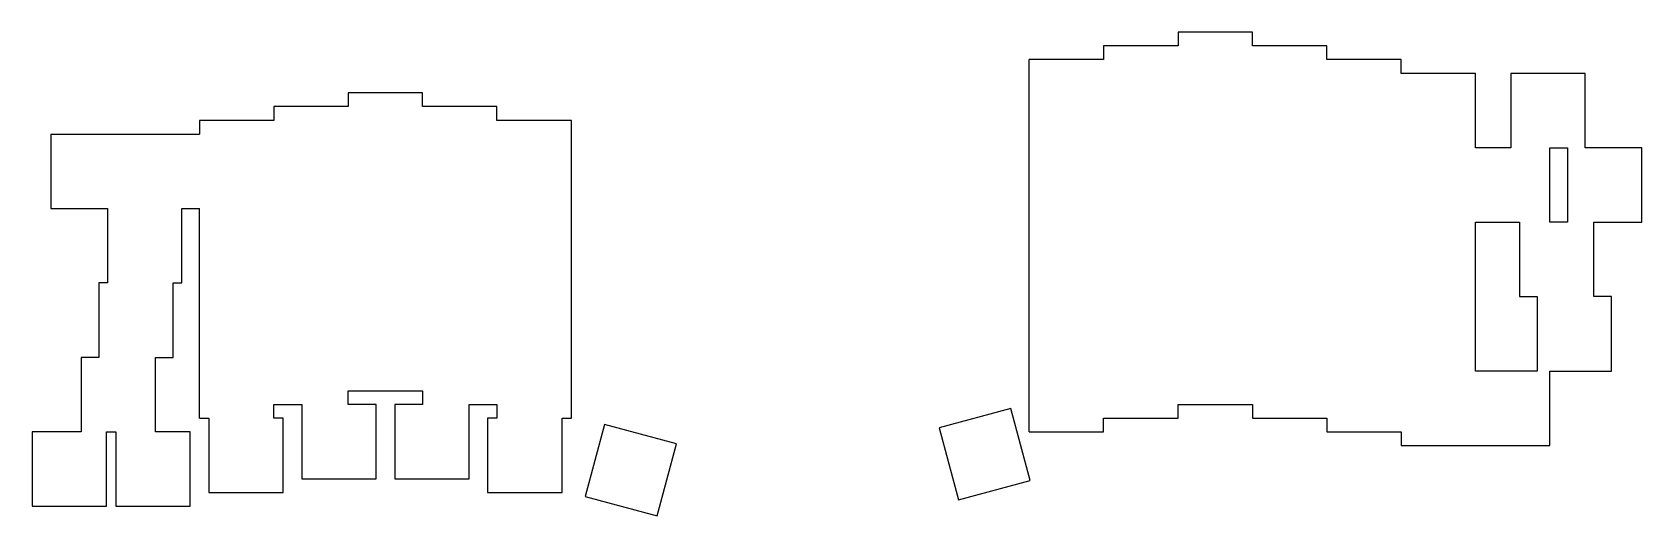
# Model space of a CAD drawing. Header units: millimetres. Extents: x -14 to 397, y -31 to 92.
import ezdxf

# ---------------------------------------------------------------- set-up
doc = ezdxf.new("R2010")
doc.units = ezdxf.units.MM

msp = doc.modelspace()

# ---------------------------------------------------------------- linework, layer by layer
at = {"linetype": 'CONTINUOUS'}
for p, q in [((297.5, 92.5), (278.5, 92.5)), ((278.5, 92.5), (278.5, 89)), ((297.5, 89), (297.5, 92.5)), ((278.5, 89), (259.5, 89)), ((259.5, 89), (259.5, 85.5)), ((316.5, 89), (297.5, 89)), ((316.5, 85.5), (316.5, 89)), ((240.5, -9.5), (240.5, 85.5)), ((259.5, 85.5), (240.5, 85.5)), ((335.5, 85.5), (316.5, 85.5)), ((335.5, 82), (335.5, 85.5)), ((354.5, 82), (335.5, 82)), ((354.5, 63), (354.5, 82)), ((382.5, 82), (363.5, 82)), ((363.5, 82), (363.5, 63)), ((382.5, 63), (382.5, 82)), ((85.5, 77), (66.5, 77)), ((66.5, 77), (66.5, 73.5)), ((85.5, 73.5), (85.5, 77)), ((47.5, 70), (28.5, 70)), ((28.5, 70), (28.5, 66.5)), ((66.5, 73.5), (47.5, 73.5)), ((47.5, 73.5), (47.5, 70)), ((104.5, 73.5), (85.5, 73.5)), ((104.5, 70), (104.5, 73.5)), ((123.5, 70), (104.5, 70)), ((123.5, -6), (123.5, 70)), ((-9.5, 66.5), (28.5, 66.5)), ((-9.5, 66.5), (-9.5, 47.5)), ((363.5, 63), (354.5, 63)), ((373.5, 44), (373.5, 63)), ((373.5, 63), (378, 63)), ((378, 63), (378, 44)), ((397, 63), (382.5, 63)), ((397, 44), (397, 63)), ((-9.5, 47.5), (5, 47.5)), ((5, 47.5), (5, 28.5)), ((24, 28.5), (24, 47.5)), ((24, 47.5), (28.5, 47.5)), ((28.5, -6), (28.5, 47.5)), ((354.5, 6), (354.5, 44)), ((354.5, 44), (365.75, 44)), ((365.75, 44), (365.75, 25)), ((378, 44), (373.5, 44)), ((384.75, 25), (384.75, 44)), ((384.75, 44), (397, 44)), ((5, 28.5), (2.75, 28.5)), ((2.75, 28.5), (2.75, 9.5)), ((21.75, 9.5), (21.75, 28.5)), ((21.75, 28.5), (24, 28.5)), ((365.75, 25), (370.25, 25)), ((370.25, 25), (370.25, 6)), ((389.25, 25), (384.75, 25)), ((389.25, 6), (389.25, 25)), ((2.75, 9.5), (-1.75, 9.5)), ((-1.75, 9.5), (-1.75, -9.5)), ((17.25, -9.5), (17.25, 9.5)), ((17.25, 9.5), (21.75, 9.5)), ((370.25, 6), (354.5, 6)), ((373.5, -13), (373.5, 6)), ((373.5, 6), (389.25, 6)), ((66.5, -2.5), (66.5, 1)), ((66.5, 1), (85.5, 1)), ((85.5, 1), (85.5, -2.5)), ((47.5, -6), (47.5, -2.5)), ((47.5, -2.5), (54.62, -2.5)), ((54.62, -2.5), (54.62, -21.5)), ((73.62, -2.5), (66.5, -2.5)), ((73.62, -21.5), (73.62, -2.5)), ((85.5, -2.5), (78.38, -2.5)), ((78.38, -2.5), (78.38, -21.5)), ((97.38, -2.5), (104.5, -2.5)), ((97.38, -21.5), (97.38, -2.5)), ((104.5, -2.5), (104.5, -6)), ((235.82, -3.56), (217.46, -8.48)), ((240.74, -21.92), (235.82, -3.56)), ((278.5, -6), (278.5, -2.5)), ((278.5, -2.5), (297.5, -2.5)), ((297.5, -2.5), (297.5, -6)), ((28.5, -6), (30.88, -6)), ((30.88, -6), (30.88, -25)), ((49.88, -6), (47.5, -6)), ((49.88, -25), (49.88, -6)), ((104.5, -6), (102.12, -6)), ((102.12, -6), (102.12, -25)), ((121.12, -6), (123.5, -6)), ((121.12, -25), (121.12, -6)), ((131.98, -7.66), (127.06, -26.02)), ((150.34, -12.58), (131.98, -7.66)), ((259.5, -9.5), (259.5, -6)), ((259.5, -6), (278.5, -6)), ((297.5, -6), (316.5, -6)), ((316.5, -6), (316.5, -9.5)), ((-1.75, -9.5), (-14.25, -9.5)), ((-14.25, -9.5), (-14.25, -28.5)), ((4.75, -9.5), (7.12, -9.5)), ((4.75, -28.5), (4.75, -9.5)), ((7.12, -9.5), (7.12, -28.5)), ((26.12, -9.5), (17.25, -9.5)), ((26.12, -28.5), (26.12, -9.5)), ((217.46, -8.48), (222.38, -26.84)), ((240.5, -9.5), (259.5, -9.5)), ((316.5, -9.5), (335.5, -9.5)), ((335.5, -9.5), (335.5, -13)), ((145.42, -30.94), (150.34, -12.58)), ((335.5, -13), (373.5, -13)), ((54.62, -21.5), (73.62, -21.5)), ((78.38, -21.5), (97.38, -21.5)), ((222.38, -26.84), (240.74, -21.92)), ((-14.25, -28.5), (4.75, -28.5)), ((7.12, -28.5), (26.12, -28.5)), ((30.88, -25), (49.88, -25)), ((102.12, -25), (121.12, -25)), ((127.06, -26.02), (145.42, -30.94))]:
    msp.add_line(p, q, dxfattribs=at)

doc.saveas('drawing.dxf')
